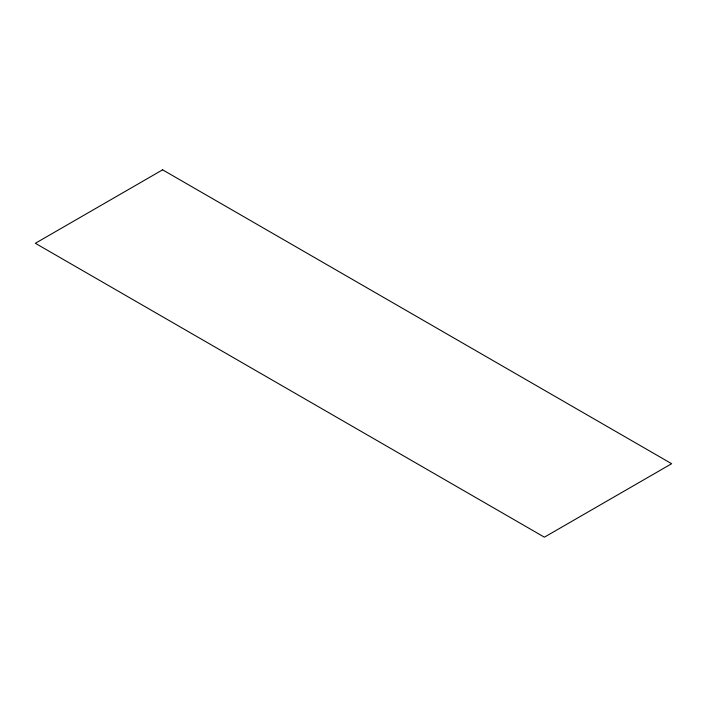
<?xml version="1.0" encoding="UTF-8"?>
<svg xmlns="http://www.w3.org/2000/svg" width="707" height="707" viewBox="0 0 707 707"><rect width="100%" height="100%" fill="white"/><g stroke="black" fill="none" stroke-linecap="round" stroke-linejoin="round"><path stroke-width="1.06" d="M162.61 169.821L35.35 243.288L544.39 537.179L671.65 463.712L162.61 169.821"/></g></svg>
